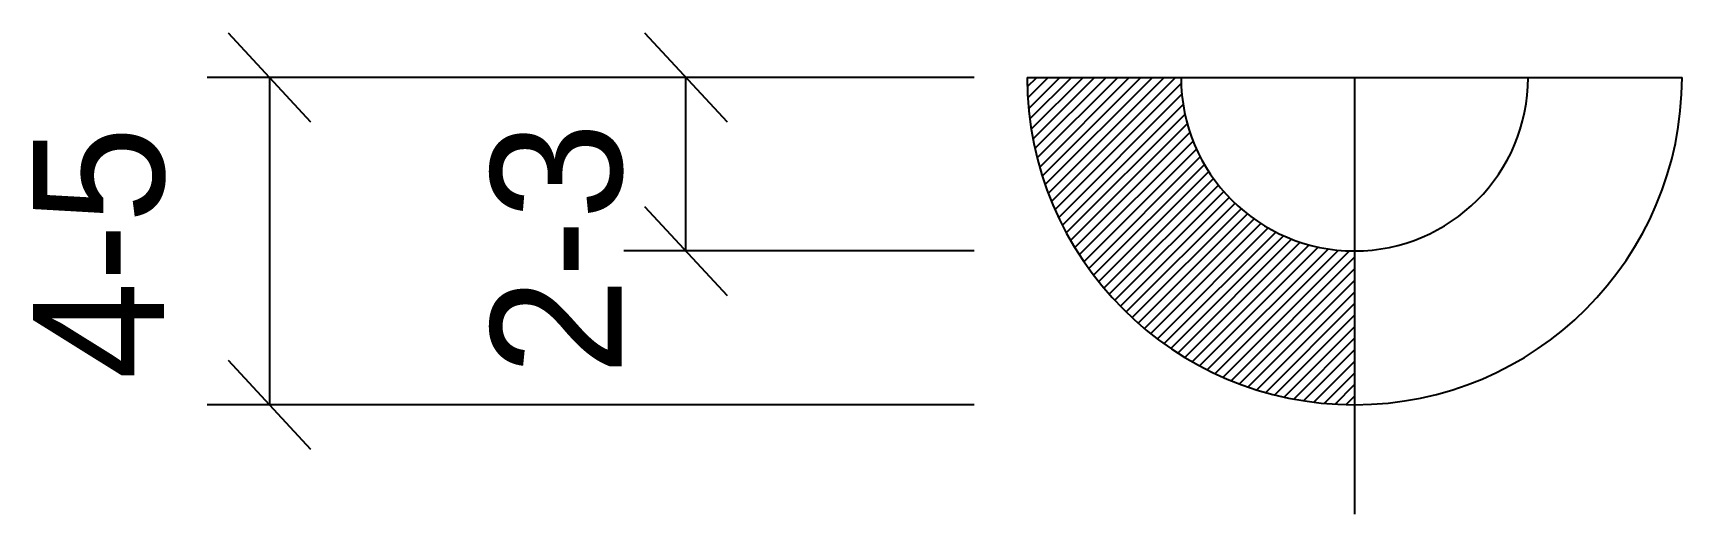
# Model space of a CAD drawing. Header units: metres. Extents: x 8.5 to 33.7, y 12.5 to 19.9.
import ezdxf

# ---------------------------------------------------------------- set-up
doc = ezdxf.new("R2010")
doc.units = ezdxf.units.M

msp = doc.modelspace()

# ---------------------------------------------------------------- hatches: boundary and pattern name
h = msp.add_hatch()
h.set_pattern_fill('SOLID')
h.paths.add_polyline_path([(28.66, 14.21), (28.66, 16.56, -0.41), (26.01, 19.21), (23.66, 19.21, 0.41)])

# ---------------------------------------------------------------- linework, layer by layer
for p, q in [((11.46, 19.89), (12.72, 18.53)), ((17.82, 19.89), (19.08, 18.53)), ((22.85, 19.21), (11.14, 19.21)), ((12.09, 19.21), (12.09, 14.21)), ((18.45, 16.56), (18.45, 19.21)), ((23.66, 19.21), (33.66, 19.21)), ((28.66, 19.21), (28.66, 12.54)), ((17.82, 17.24), (19.08, 15.88)), ((22.85, 16.56), (17.5, 16.56)), ((11.46, 14.89), (12.72, 13.53)), ((22.85, 14.21), (11.14, 14.21))]:
    msp.add_line(p, q)
for radius in [5, 2.65]:
    msp.add_arc((28.66, 19.21), radius, 180, 0)

# ---------------------------------------------------------------- texts
for s, p in [('2-3', (17.47, 14.66)), ('4-5', (10.48, 14.6))]:
    msp.add_text(s, height=2, rotation=90).set_placement(p)

doc.saveas('drawing.dxf')
